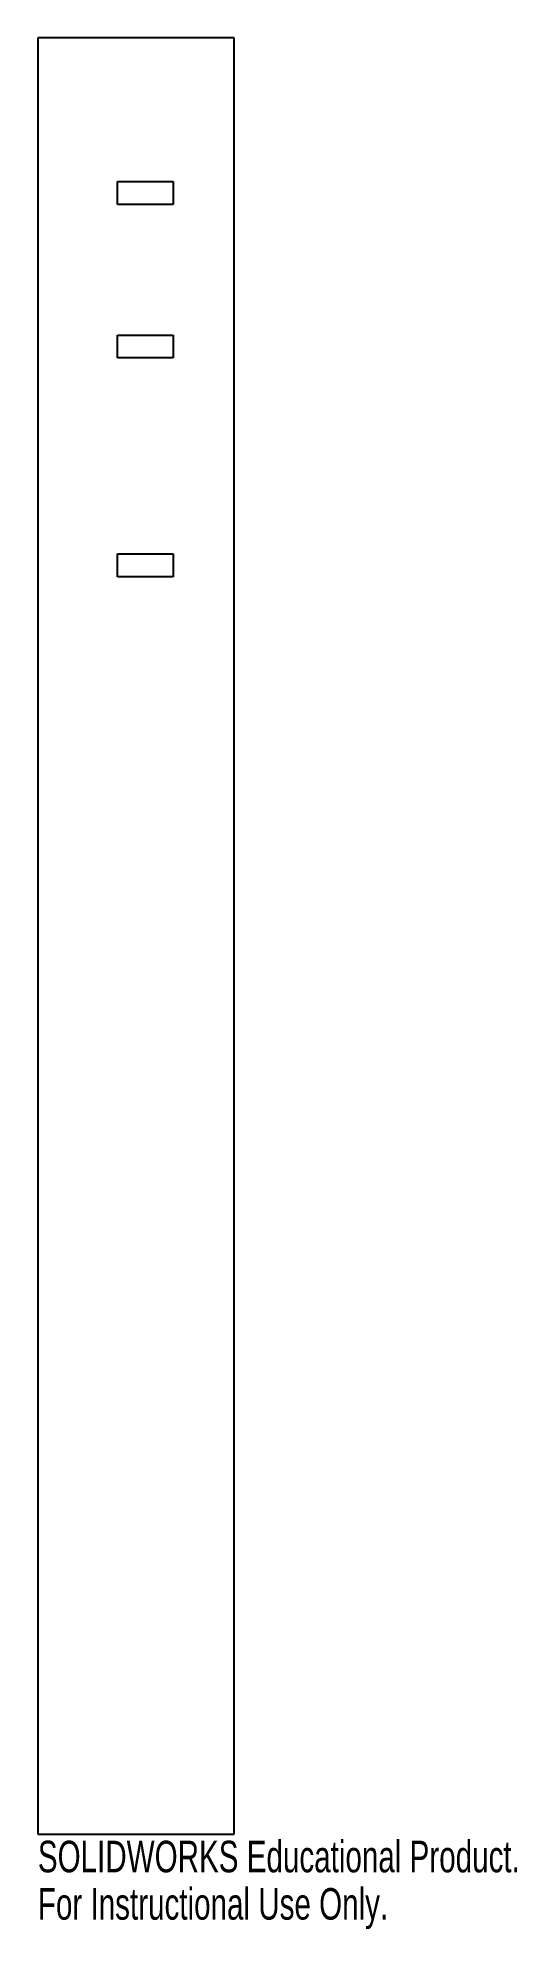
# Model space of a CAD drawing. Header units: millimetres. Extents: x -15 to 58, y -152 to 138.
import ezdxf

# ---------------------------------------------------------------- set-up
doc = ezdxf.new("R2010")
doc.units = ezdxf.units.MM
doc.styles.add('SLDTEXTSTYLE0', font='TXT', dxfattribs={"width": 0.7})

msp = doc.modelspace()

# ---------------------------------------------------------------- linework, layer by layer
at = {"color": 7, "linetype": 'Continuous', "lineweight": 25}
for p, q in [((15, 137.5), (-15, 137.5)), ((-15, 137.5), (-15, -137.5)), ((15, -137.5), (15, 137.5)), ((-2.81, 115.5), (5.69, 115.5)), ((-2.81, 112), (-2.81, 115.5)), ((5.69, 115.5), (5.69, 112)), ((5.69, 112), (-2.81, 112)), ((-2.81, 92), (5.69, 92)), ((-2.81, 88.5), (-2.81, 92)), ((5.69, 92), (5.69, 88.5)), ((5.69, 88.5), (-2.81, 88.5)), ((-2.81, 58.5), (5.69, 58.5)), ((-2.81, 55), (-2.81, 58.5)), ((5.69, 58.5), (5.69, 55)), ((5.69, 55), (-2.81, 55)), ((-15, -137.5), (15, -137.5))]:
    msp.add_line(p, q, dxfattribs=at)

# ---------------------------------------------------------------- texts
at = {"color": 7, "linetype": 'Continuous', "char_height": 4.8336, "attachment_point": 1, "style": 'SLDTEXTSTYLE0'}
for s, insert in [('SOLIDWORKS Educational Product.', (-15, -138.52)), ('For Instructional Use Only.', (-15, -145.77))]:
    msp.add_mtext(s, dxfattribs=dict(at, insert=insert))

doc.saveas('drawing.dxf')
